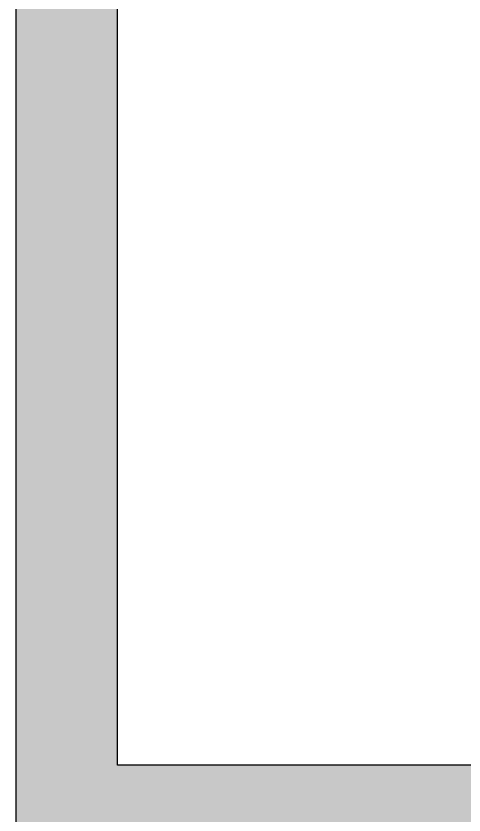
# Model space of a CAD drawing. Header units: millimetres. Extents: x 79795 to 317870, y -36033 to 97293.
# Drawn here: x 226351 to 226801, y 23307 to 24110 of the extents above; entities that cross this region are included whole.
import ezdxf

# ---------------------------------------------------------------- set-up
doc = ezdxf.new("R2010")
doc.units = ezdxf.units.MM
doc.header["$MEASUREMENT"] = 0
doc.layers.add('CSM-STL-XX-ZZ-M3-A-XXXX-00001_detached _19_04_21__rvt-1-Level 4$0$A-WALL-PATT', color=7, linetype='CONTINUOUS', lineweight=9)
doc.layers.add('CSM-STL-XX-ZZ-M3-A-XXXX-00001_detached _19_04_21__rvt-1-Level 4$0$I-WALL', color=7, linetype='CONTINUOUS', lineweight=9)

msp = doc.modelspace()

# ---------------------------------------------------------------- hatches: boundary and pattern name
at = {"layer": 'CSM-STL-XX-ZZ-M3-A-XXXX-00001_detached _19_04_21__rvt-1-Level 4$0$A-WALL-PATT'}
h = msp.add_hatch(color=256, dxfattribs=at)
h.paths.add_polyline_path([(226452.83, 15208.33), (226452.83, 16727.83), (226350.83, 16727.83), (226350.83, 15208.33)], flags=0)
h.paths.add_polyline_path([(226452.83, 17737.83), (226452.83, 19427.83), (226350.83, 19427.83), (226350.83, 17737.83)], flags=0)
h.paths.add_polyline_path([(226350.83, 20437.83), (226452.83, 20437.83), (226452.83, 22127.33), (226350.83, 22127.33), (226350.83, 20983.1)], flags=0)
h.paths.add_polyline_path([(226350.83, 23137.33), (226452.83, 23137.33), (226452.83, 24827.33), (226350.83, 24827.33), (226350.83, 23587.35)], flags=0)
h.paths.add_polyline_path([(226452.83, 25837.33), (226452.83, 25956.33), (226350.83, 25956.33), (226350.83, 25837.33)], flags=0)
msp.add_hatch(color=256, dxfattribs=at).paths.add_polyline_path([(226452.83, 23255.33), (230738.83, 23255.33), (230738.83, 23357.33), (226452.83, 23357.33)], flags=0)

# ---------------------------------------------------------------- linework, layer by layer
at = {"layer": 'CSM-STL-XX-ZZ-M3-A-XXXX-00001_detached _19_04_21__rvt-1-Level 4$0$I-WALL', "lineweight": 30}
for p, q in [((226350.83, 24827.33), (226350.83, 23137.33)), ((226452.83, 23357.33), (226452.83, 24827.33)), ((230738.83, 23357.33), (226452.83, 23357.33))]:
    msp.add_line(p, q, dxfattribs=at)

doc.saveas('drawing.dxf')
